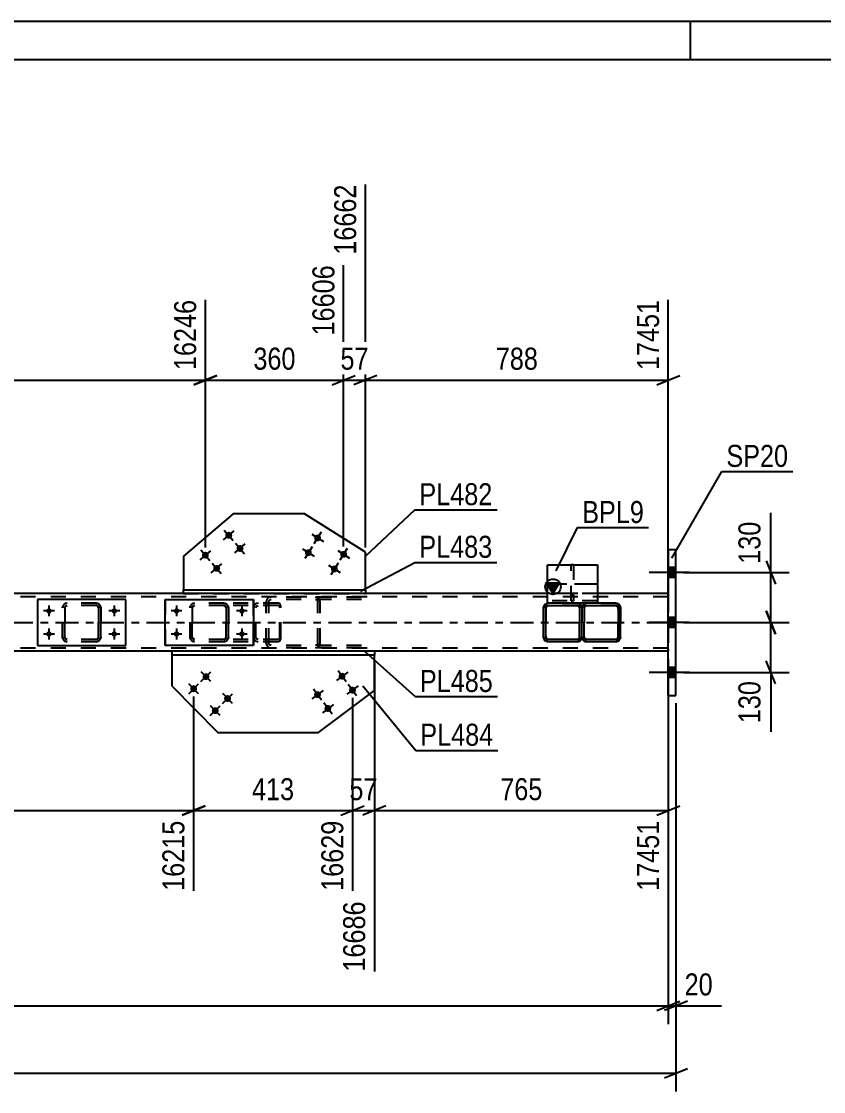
# Model space of a CAD drawing. Header units: millimetres. Extents: x 0 to 1189, y 0 to 841.
# Drawn here: x 891.9 to 996.3, y 701.8 to 841 of the extents above; entities that cross this region are included whole.
import ezdxf

# ---------------------------------------------------------------- set-up
doc = ezdxf.new("R2010")
doc.units = ezdxf.units.MM
doc.linetypes.add('DXK_LINE_DOT2', pattern=[3.9198, 1.9599, -1.9599])
doc.linetypes.add('DXK_LINE_DOT3', pattern=[5.9187, 2.979, -0.9799, 0.9799, -0.9799])
doc.styles.add('Arial Narrow', font='ARIALN.TTF', dxfattribs={"height": 0.2})

# ---------------------------------------------------------------- blocks, each defined once
blk = doc.blocks.new('Unknown-570385304-1115')
at = {"color": 5, "linetype": 'Continuous'}
for p, q in [((1189, 841), (0, 841)), ((979, 836), (979, 841)), ((1184, 836), (5, 836))]:
    blk.add_line(p, q, dxfattribs=at)
blk = doc.blocks.new('Bolt-570385304-5762 - 5376')
at = {"linetype": 'Continuous'}
for points in [[(911.76, 764.34), (911.77, 764.42), (911.79, 764.49), (911.83, 764.55), (911.88, 764.6), (911.94, 764.65), (912.01, 764.68), (912.08, 764.69), (912.15, 764.69), (912.22, 764.68), (912.29, 764.65), (912.35, 764.6), (912.4, 764.55), (912.43, 764.49), (912.46, 764.42), (912.46, 764.34), (912.46, 764.27), (912.43, 764.2), (912.4, 764.14), (912.35, 764.08), (912.29, 764.04), (912.22, 764.01), (912.15, 763.99), (912.08, 763.99), (912.01, 764.01), (911.94, 764.04), (911.88, 764.08), (911.83, 764.14), (911.79, 764.2), (911.77, 764.27)], [(920.26, 764.34), (920.27, 764.42), (920.29, 764.49), (920.33, 764.55), (920.38, 764.6), (920.44, 764.65), (920.51, 764.68), (920.58, 764.69), (920.65, 764.69), (920.72, 764.68), (920.79, 764.65), (920.85, 764.6), (920.9, 764.55), (920.93, 764.49), (920.96, 764.42), (920.96, 764.34), (920.96, 764.27), (920.93, 764.2), (920.9, 764.14), (920.85, 764.08), (920.79, 764.04), (920.72, 764.01), (920.65, 763.99), (920.58, 763.99), (920.51, 764.01), (920.44, 764.04), (920.38, 764.08), (920.33, 764.14), (920.29, 764.2), (920.27, 764.27)], [(911.76, 761.34), (911.77, 761.42), (911.79, 761.49), (911.83, 761.55), (911.88, 761.6), (911.94, 761.65), (912.01, 761.68), (912.08, 761.69), (912.15, 761.69), (912.22, 761.68), (912.29, 761.65), (912.35, 761.6), (912.4, 761.55), (912.43, 761.49), (912.46, 761.42), (912.46, 761.34), (912.46, 761.27), (912.43, 761.2), (912.4, 761.14), (912.35, 761.08), (912.29, 761.04), (912.22, 761.01), (912.15, 760.99), (912.08, 760.99), (912.01, 761.01), (911.94, 761.04), (911.88, 761.08), (911.83, 761.14), (911.79, 761.2), (911.77, 761.27)], [(920.26, 761.34), (920.27, 761.42), (920.29, 761.49), (920.33, 761.55), (920.38, 761.6), (920.44, 761.65), (920.51, 761.68), (920.58, 761.69), (920.65, 761.69), (920.72, 761.68), (920.79, 761.65), (920.85, 761.6), (920.9, 761.55), (920.93, 761.49), (920.96, 761.42), (920.96, 761.34), (920.96, 761.27), (920.93, 761.2), (920.9, 761.14), (920.85, 761.08), (920.79, 761.04), (920.72, 761.01), (920.65, 760.99), (920.58, 760.99), (920.51, 761.01), (920.44, 761.04), (920.38, 761.08), (920.33, 761.14), (920.29, 761.2), (920.27, 761.27)]]:
    blk.add_hatch(color=1, dxfattribs=at).paths.add_polyline_path(points)
at = {"color": 1, "linetype": 'Continuous'}
for p, q in [((912.81, 764.34), (911.41, 764.34)), ((912.11, 765.04), (912.11, 763.64)), ((921.31, 764.34), (919.91, 764.34)), ((920.61, 765.04), (920.61, 763.64)), ((912.81, 761.34), (911.41, 761.34)), ((912.11, 762.04), (912.11, 760.64)), ((921.31, 761.34), (919.91, 761.34)), ((920.61, 762.04), (920.61, 760.64))]:
    blk.add_line(p, q, dxfattribs=at)
blk = doc.blocks.new('Part-570385304-5405 - 5376')
at = {"color": 2, "linetype": 'Continuous'}
for p, q in [((913.01, 766.59), (913.01, 767.09)), ((913.01, 767.09), (936.68, 767.09)), ((936.68, 767.09), (936.68, 766.59)), ((913.01, 766.59), (913.01, 766.59)), ((936.68, 766.59), (913.01, 766.59)), ((936.68, 766.59), (936.68, 766.59))]:
    blk.add_line(p, q, dxfattribs=at)
at = {"color": 7, "linetype": 'DXK_LINE_DOT2'}
for p, q in [((913.01, 767.09), (936.68, 767.09)), ((913.01, 766.59), (936.68, 766.59))]:
    blk.add_line(p, q, dxfattribs=at)
blk = doc.blocks.new('Part-570385304-5410 - 5376')
at = {"color": 2, "linetype": 'Continuous'}
for p, q in [((937.85, 759.09), (911.51, 759.09)), ((911.51, 759.09), (911.51, 758.59)), ((937.85, 758.59), (911.51, 758.59)), ((937.85, 759.09), (937.85, 758.59))]:
    blk.add_line(p, q, dxfattribs=at)
blk = doc.blocks.new('Part-570385304-5437 - 5376')
at = {"color": 7, "linetype": 'DXK_LINE_DOT2'}
for p, q in [((925.36, 765.34), (917.51, 765.34)), ((925.36, 765.04), (917.51, 765.04)), ((922.16, 764.97), (922.12, 764.74)), ((922.12, 760.94), (922.12, 764.74)), ((922.43, 764.74), (922.45, 764.86)), ((922.43, 760.94), (922.43, 764.74)), ((922.45, 764.86), (922.52, 764.96)), ((922.74, 765.34), (922.5, 765.3)), ((922.52, 764.96), (922.62, 765.02)), ((922.62, 765.02), (922.74, 765.04)), ((923.78, 765.04), (923.78, 765.34)), ((925.49, 765.3), (925.36, 765.34)), ((925.36, 765.04), (925.42, 765.02)), ((925.42, 765.02), (925.48, 764.96)), ((925.48, 764.96), (925.51, 764.86)), ((925.6, 765.17), (925.49, 765.3)), ((925.51, 764.86), (925.53, 764.74)), ((925.53, 760.94), (925.53, 764.74)), ((925.67, 764.97), (925.6, 765.17)), ((925.69, 764.74), (925.67, 764.97)), ((925.69, 760.94), (925.69, 764.74)), ((925.36, 760.64), (917.51, 760.64)), ((925.36, 760.34), (917.51, 760.34)), ((922.12, 760.94), (922.16, 760.72)), ((922.45, 760.83), (922.43, 760.94)), ((922.52, 760.73), (922.45, 760.83)), ((922.5, 760.39), (922.74, 760.34)), ((922.62, 760.67), (922.52, 760.73)), ((922.74, 760.64), (922.62, 760.67)), ((923.78, 760.34), (923.78, 760.64)), ((925.42, 760.67), (925.36, 760.64)), ((925.36, 760.34), (925.49, 760.39)), ((925.48, 760.73), (925.42, 760.67)), ((925.51, 760.83), (925.48, 760.73)), ((925.49, 760.39), (925.6, 760.52)), ((925.53, 760.94), (925.51, 760.83)), ((925.6, 760.52), (925.67, 760.72)), ((925.67, 760.72), (925.69, 760.94))]:
    blk.add_line(p, q, dxfattribs=at)
for centre, start, end in [((922.73, 764.73), 111.1513, 156.1049), ((922.73, 760.96), 203.8951, 248.8487)]:
    blk.add_arc(centre, 0.616, start, end, dxfattribs=at)
blk = doc.blocks.new('Part-570385304-5440 - 5376')
at = {"color": 2, "linetype": 'Continuous'}
for p, q in [((976.09, 772.34), (977.09, 772.34)), ((976.09, 772.34), (976.09, 766.59)), ((976.09, 753.34), (976.09, 772.34)), ((977.09, 753.34), (977.09, 772.34)), ((976.09, 753.34), (976.09, 759.09)), ((976.09, 753.34), (977.09, 753.34))]:
    blk.add_line(p, q, dxfattribs=at)
at = {"color": 7, "linetype": 'DXK_LINE_DOT2'}
for p, q in [((976.09, 772.34), (976.09, 772.34)), ((977.09, 753.34), (977.09, 772.34)), ((976.09, 766.59), (976.09, 759.09)), ((976.09, 753.34), (976.09, 753.34))]:
    blk.add_line(p, q, dxfattribs=at)
blk = doc.blocks.new('Part-570385304-5483 - 5376')
at = {"color": 7, "linetype": 'DXK_LINE_DOT2'}
for p, q in [((923.83, 765.77), (923.78, 765.54)), ((923.78, 760.14), (923.78, 765.54)), ((924.1, 765.54), (924.12, 765.66)), ((924.1, 760.14), (924.1, 765.54)), ((924.12, 765.66), (924.19, 765.76)), ((924.42, 766.14), (924.17, 766.1)), ((924.19, 765.76), (924.3, 765.82)), ((924.3, 765.82), (924.42, 765.84)), ((936.18, 766.14), (924.42, 766.14)), ((936.18, 765.84), (924.42, 765.84)), ((930.41, 766.1), (930.17, 766.14)), ((930.17, 765.84), (930.29, 765.82)), ((930.29, 765.82), (930.39, 765.76)), ((930.39, 765.76), (930.46, 765.66)), ((930.46, 765.66), (930.48, 765.54)), ((930.48, 760.14), (930.48, 765.54)), ((930.8, 765.54), (930.76, 765.77)), ((930.8, 760.14), (930.8, 765.54)), ((923.78, 760.14), (923.83, 759.92)), ((924.12, 760.03), (924.1, 760.14)), ((924.19, 759.93), (924.12, 760.03)), ((924.3, 759.87), (924.19, 759.93)), ((924.42, 759.84), (924.3, 759.87)), ((936.18, 759.84), (924.42, 759.84)), ((930.29, 759.87), (930.17, 759.84)), ((930.39, 759.93), (930.29, 759.87)), ((930.46, 760.03), (930.39, 759.93)), ((930.48, 760.14), (930.46, 760.03)), ((930.76, 759.92), (930.8, 760.14)), ((924.17, 759.59), (924.42, 759.54)), ((936.18, 759.54), (924.42, 759.54)), ((930.17, 759.54), (930.41, 759.59))]:
    blk.add_line(p, q, dxfattribs=at)
for centre, start, end in [((924.39, 765.52), 110.7583, 155.68), ((930.19, 765.52), 24.32, 69.2417), ((924.39, 760.17), 204.32, 249.2417), ((930.19, 760.17), 290.7583, 335.68)]:
    blk.add_arc(centre, 0.621, start, end, dxfattribs=at)
blk = doc.blocks.new('Bolt-570385304-5491 - 5376')
at = {"linetype": 'Continuous'}
for points in [[(977.09, 768.69), (977.09, 769.99), (976.09, 769.99), (976.09, 768.69)], [(977.09, 768.69), (977.09, 769.99), (976.09, 769.99), (976.09, 768.69)], [(977.09, 768.69), (977.09, 769.99), (976.09, 769.99), (976.09, 768.69)], [(977.09, 762.19), (977.09, 763.49), (976.09, 763.49), (976.09, 762.19)], [(977.09, 762.19), (977.09, 763.49), (976.09, 763.49), (976.09, 762.19)], [(977.09, 755.69), (977.09, 756.99), (976.09, 756.99), (976.09, 755.69)], [(977.09, 755.69), (977.09, 756.99), (976.09, 756.99), (976.09, 755.69)], [(977.09, 755.69), (977.09, 756.99), (976.09, 756.99), (976.09, 755.69)]]:
    blk.add_hatch(color=1, dxfattribs=at).paths.add_polyline_path(points)
at = {"color": 1, "linetype": 'Continuous'}
for p, q in [((977.09, 769.99), (976.09, 769.99)), ((977.09, 769.99), (976.09, 769.99)), ((977.09, 769.99), (976.09, 769.99)), ((978.84, 769.34), (973.59, 769.34)), ((978.84, 769.34), (973.59, 769.34)), ((978.84, 769.34), (973.59, 769.34)), ((977.09, 768.69), (976.09, 768.69)), ((977.09, 768.69), (976.09, 768.69)), ((977.09, 768.69), (976.09, 768.69)), ((978.84, 762.84), (973.59, 762.84)), ((978.84, 762.84), (973.59, 762.84)), ((977.09, 763.49), (976.09, 763.49)), ((977.09, 763.49), (976.09, 763.49)), ((977.09, 762.19), (976.09, 762.19)), ((977.09, 762.19), (976.09, 762.19)), ((978.84, 756.34), (973.59, 756.34)), ((978.84, 756.34), (973.59, 756.34)), ((978.84, 756.34), (973.59, 756.34)), ((977.09, 756.99), (976.09, 756.99)), ((977.09, 756.99), (976.09, 756.99)), ((977.09, 756.99), (976.09, 756.99)), ((977.09, 755.69), (976.09, 755.69)), ((977.09, 755.69), (976.09, 755.69)), ((977.09, 755.69), (976.09, 755.69))]:
    blk.add_line(p, q, dxfattribs=at)
blk = doc.blocks.new('Part-570385304-5595 - 5376')
at = {"color": 7, "linetype": 'DXK_LINE_DOT2'}
for p, q in [((913.86, 764.74), (913.9, 764.97)), ((913.91, 764.97), (913.86, 764.74)), ((913.86, 760.94), (913.86, 764.74)), ((913.86, 764.74), (913.86, 764.74)), ((913.86, 760.94), (913.86, 764.74)), ((914.16, 764.74), (914.19, 764.86)), ((914.18, 764.86), (914.16, 764.74)), ((914.16, 760.94), (914.16, 764.74)), ((914.16, 764.74), (914.16, 764.74)), ((914.16, 764.74), (914.16, 760.94)), ((914.24, 764.96), (914.18, 764.86)), ((914.19, 764.86), (914.25, 764.96)), ((914.23, 765.3), (914.46, 765.34)), ((914.46, 765.34), (914.23, 765.3)), ((914.23, 765.3), (914.23, 765.3)), ((914.34, 765.02), (914.24, 764.96)), ((914.25, 764.96), (914.35, 765.02)), ((914.46, 765.04), (914.34, 765.02)), ((914.35, 765.02), (914.46, 765.04)), ((918.26, 765.34), (914.46, 765.34)), ((918.26, 765.04), (914.46, 765.04)), ((918.26, 765.34), (918.48, 765.3)), ((918.49, 765.3), (918.26, 765.34)), ((918.26, 765.04), (918.38, 765.02)), ((918.37, 765.02), (918.26, 765.04)), ((918.37, 765.02), (918.38, 765.02)), ((918.47, 764.96), (918.37, 765.02)), ((918.38, 765.02), (918.48, 764.96)), ((918.53, 764.86), (918.47, 764.96)), ((918.48, 764.96), (918.54, 764.86)), ((918.56, 764.74), (918.53, 764.86)), ((918.54, 764.86), (918.56, 764.74)), ((918.56, 760.94), (918.56, 764.74)), ((918.56, 764.74), (918.56, 764.74)), ((918.56, 764.74), (918.56, 760.94)), ((918.81, 764.97), (918.86, 764.74)), ((918.86, 764.74), (918.82, 764.97)), ((918.86, 760.94), (918.86, 764.74)), ((918.86, 764.74), (918.86, 764.74)), ((918.86, 764.74), (918.86, 760.94)), ((913.86, 760.94), (913.86, 760.94)), ((913.9, 760.71), (913.86, 760.94)), ((913.86, 760.94), (913.91, 760.71)), ((914.16, 760.94), (914.16, 760.94)), ((914.19, 760.83), (914.16, 760.94)), ((914.16, 760.94), (914.18, 760.83)), ((914.18, 760.83), (914.24, 760.73)), ((914.25, 760.73), (914.19, 760.83)), ((914.23, 760.39), (914.23, 760.39)), ((914.46, 760.34), (914.23, 760.39)), ((914.23, 760.39), (914.46, 760.34)), ((914.24, 760.73), (914.34, 760.67)), ((914.35, 760.67), (914.25, 760.73)), ((914.34, 760.67), (914.46, 760.64)), ((914.46, 760.64), (914.35, 760.67)), ((918.26, 760.64), (914.46, 760.64)), ((918.26, 760.34), (914.46, 760.34)), ((918.38, 760.67), (918.26, 760.64)), ((918.26, 760.64), (918.37, 760.67)), ((918.48, 760.39), (918.26, 760.34)), ((918.26, 760.34), (918.49, 760.39)), ((918.37, 760.67), (918.47, 760.73)), ((918.37, 760.67), (918.38, 760.67)), ((918.48, 760.73), (918.38, 760.67)), ((918.47, 760.73), (918.53, 760.83)), ((918.54, 760.83), (918.48, 760.73)), ((918.53, 760.83), (918.56, 760.94)), ((918.56, 760.94), (918.54, 760.83)), ((918.56, 760.94), (918.56, 760.94)), ((918.86, 760.94), (918.81, 760.71)), ((918.82, 760.71), (918.86, 760.94)), ((918.86, 760.94), (918.86, 760.94))]:
    blk.add_line(p, q, dxfattribs=at)
at = {"color": 7, "linetype": 'DXK_LINE_DOT3'}
blk.add_line((916.37, 762.84), (916.35, 762.84), dxfattribs=at)
at = {"color": 7, "linetype": 'DXK_LINE_DOT2'}
for centre, start, end in [((914.46, 764.74), 112.5, 157.5), ((914.46, 764.74), 112.5, 157.5), ((918.26, 764.74), 22.5, 67.5), ((918.26, 764.74), 22.5, 67.5), ((914.46, 760.94), 202.5, 247.5), ((914.46, 760.94), 202.5, 247.5), ((918.26, 760.94), 292.5, 337.5), ((918.26, 760.94), 292.5, 337.5)]:
    blk.add_arc(centre, 0.6, start, end, dxfattribs=at)
blk = doc.blocks.new('Part-570385304-5600 - 5376')
at = {"color": 2, "linetype": 'Continuous'}
for p, q in [((910.61, 759.84), (910.61, 765.84)), ((910.61, 765.84), (910.61, 765.84)), ((910.61, 765.84), (922.11, 765.84)), ((922.11, 765.84), (922.11, 759.84)), ((910.61, 759.84), (910.61, 759.84)), ((922.11, 759.84), (910.61, 759.84))]:
    blk.add_line(p, q, dxfattribs=at)
at = {"color": 7, "linetype": 'DXK_LINE_DOT2'}
for p, q in [((910.61, 765.84), (910.61, 759.84)), ((910.61, 765.84), (910.61, 765.84)), ((922.11, 759.84), (922.11, 765.84)), ((910.61, 759.84), (910.61, 759.84))]:
    blk.add_line(p, q, dxfattribs=at)
blk = doc.blocks.new('Part-570385304-5601 - 5376')
at = {"color": 7, "linetype": 'DXK_LINE_DOT2'}
for p, q in [((964.86, 764.74), (964.9, 764.97)), ((964.91, 764.97), (964.86, 764.74)), ((964.86, 760.94), (964.86, 764.74)), ((964.86, 764.74), (964.86, 764.74)), ((964.86, 760.94), (964.86, 764.74)), ((965.16, 764.74), (965.19, 764.86)), ((965.18, 764.86), (965.16, 764.74)), ((965.16, 760.94), (965.16, 764.74)), ((965.16, 764.74), (965.16, 764.74)), ((965.16, 764.74), (965.16, 760.94)), ((965.24, 764.96), (965.18, 764.86)), ((965.19, 764.86), (965.25, 764.96)), ((965.34, 765.02), (965.24, 764.96)), ((965.25, 764.96), (965.35, 765.02)), ((965.46, 765.04), (965.34, 765.02)), ((965.35, 765.02), (965.46, 765.04)), ((965.46, 765.34), (965.46, 765.34)), ((965.46, 765.34), (965.46, 765.34)), ((969.26, 765.04), (965.46, 765.04)), ((969.26, 765.34), (969.48, 765.3)), ((969.26, 765.04), (969.38, 765.02)), ((969.37, 765.02), (969.26, 765.04)), ((969.37, 765.02), (969.38, 765.02)), ((969.47, 764.96), (969.37, 765.02)), ((969.38, 765.02), (969.48, 764.96)), ((969.53, 764.86), (969.47, 764.96)), ((969.48, 764.96), (969.54, 764.86)), ((969.56, 764.74), (969.53, 764.86)), ((969.54, 764.86), (969.56, 764.74)), ((969.56, 760.94), (969.56, 764.74)), ((969.56, 764.74), (969.56, 764.74)), ((969.56, 764.74), (969.56, 760.94)), ((969.81, 764.97), (969.86, 764.74)), ((969.86, 764.74), (969.86, 764.74)), ((969.86, 764.74), (969.86, 760.94)), ((964.86, 760.94), (964.86, 760.94)), ((964.9, 760.71), (964.86, 760.94)), ((964.86, 760.94), (964.91, 760.71)), ((965.16, 760.94), (965.16, 760.94)), ((965.19, 760.83), (965.16, 760.94)), ((965.16, 760.94), (965.18, 760.83)), ((965.18, 760.83), (965.24, 760.73)), ((965.25, 760.73), (965.19, 760.83)), ((965.24, 760.73), (965.34, 760.67)), ((965.35, 760.67), (965.25, 760.73)), ((965.34, 760.67), (965.46, 760.64)), ((965.46, 760.64), (965.35, 760.67)), ((965.46, 760.64), (965.46, 760.64)), ((965.46, 760.64), (965.46, 760.64)), ((969.26, 760.64), (969.37, 760.67)), ((969.48, 760.39), (969.26, 760.34)), ((969.27, 760.64), (969.38, 760.67)), ((969.37, 760.67), (969.47, 760.73)), ((969.37, 760.67), (969.38, 760.67)), ((969.48, 760.73), (969.38, 760.67)), ((969.47, 760.73), (969.53, 760.83)), ((969.54, 760.83), (969.48, 760.73)), ((969.53, 760.83), (969.56, 760.94)), ((969.56, 760.94), (969.54, 760.83)), ((969.56, 760.94), (969.56, 760.94)), ((969.86, 760.94), (969.81, 760.71)), ((969.86, 760.94), (969.86, 760.94))]:
    blk.add_line(p, q, dxfattribs=at)
at = {"color": 2, "linetype": 'Continuous'}
for p, q in [((965.23, 765.3), (965.46, 765.34)), ((965.46, 765.34), (965.23, 765.3)), ((965.23, 765.3), (965.23, 765.3)), ((969.26, 765.34), (965.46, 765.34)), ((969.49, 765.3), (969.26, 765.34)), ((969.86, 764.74), (969.82, 764.97)), ((969.86, 760.94), (969.86, 764.74)), ((965.23, 760.39), (965.23, 760.39)), ((965.46, 760.34), (965.23, 760.39)), ((965.23, 760.39), (965.46, 760.34)), ((969.26, 760.64), (965.46, 760.64)), ((965.46, 760.64), (965.46, 760.64)), ((969.26, 760.34), (965.46, 760.34)), ((969.26, 760.64), (969.27, 760.64)), ((969.26, 760.64), (969.26, 760.64)), ((969.26, 760.34), (969.49, 760.39)), ((969.82, 760.71), (969.86, 760.94))]:
    blk.add_line(p, q, dxfattribs=at)
at = {"color": 7, "linetype": 'DXK_LINE_DOT3'}
blk.add_line((967.37, 762.84), (967.35, 762.84), dxfattribs=at)
at = {"color": 7, "linetype": 'DXK_LINE_DOT2'}
for centre, start, end in [((965.46, 764.74), 149.1889, 157.5), ((965.46, 764.74), 149.1889, 157.5), ((969.26, 764.74), 22.5, 67.5), ((965.46, 760.94), 202.5, 210.3867), ((965.46, 760.94), 202.5, 210.3867), ((969.26, 760.94), 292.5, 337.5)]:
    blk.add_arc(centre, 0.6, start, end, dxfattribs=at)
at = {"color": 2, "linetype": 'Continuous'}
for centre, start, end in [((965.46, 764.74), 112.5, 149.1888), ((965.46, 764.74), 112.5, 149.1888), ((969.26, 764.74), 22.5, 67.5), ((965.46, 760.94), 210.3867, 247.5), ((965.46, 760.94), 210.3867, 247.5), ((969.26, 760.94), 292.5, 337.5)]:
    blk.add_arc(centre, 0.6, start, end, dxfattribs=at)
blk = doc.blocks.new('Part-570385304-5606 - 5376')
at = {"color": 2, "linetype": 'Continuous'}
for p, q in [((960.16, 760.64), (960.16, 765.04)), ((960.16, 765.04), (960.16, 765.04)), ((960.16, 765.04), (969.56, 765.04)), ((969.56, 765.04), (969.56, 760.64)), ((960.16, 760.64), (960.16, 760.64)), ((969.56, 760.64), (960.16, 760.64))]:
    blk.add_line(p, q, dxfattribs=at)
at = {"color": 7, "linetype": 'DXK_LINE_DOT2'}
for p, q in [((960.16, 765.04), (960.16, 760.64)), ((960.16, 765.04), (960.16, 765.04)), ((969.56, 760.64), (969.56, 765.04)), ((960.16, 760.64), (960.16, 760.64))]:
    blk.add_line(p, q, dxfattribs=at)
blk = doc.blocks.new('Part-570385304-5670 - 5376')
at = {"color": 2, "linetype": 'Continuous'}
for p, q in [((960.36, 765.34), (960.36, 770.34)), ((960.36, 770.34), (966.86, 770.34)), ((966.86, 770.34), (966.86, 765.34)), ((965.46, 765.34), (960.36, 765.34)), ((960.36, 765.34), (960.36, 765.34))]:
    blk.add_line(p, q, dxfattribs=at)
at = {"color": 7, "linetype": 'DXK_LINE_DOT3'}
blk.add_line((966.86, 767.84), (960.36, 767.84), dxfattribs=at)
at = {"color": 7, "linetype": 'DXK_LINE_DOT2'}
for p, q in [((966.86, 765.64), (960.36, 765.64)), ((966.86, 765.64), (960.36, 765.64)), ((960.36, 765.64), (960.36, 765.64)), ((966.86, 765.64), (966.86, 765.64)), ((960.36, 765.34), (960.36, 765.37)), ((966.86, 765.34), (960.36, 765.34)), ((966.86, 765.34), (965.46, 765.34)), ((966.86, 765.34), (966.86, 765.37)), ((966.86, 765.34), (966.86, 765.34))]:
    blk.add_line(p, q, dxfattribs=at)
blk = doc.blocks.new('Part-570385304-5671 - 5376')
at = {"color": 7, "linetype": 'DXK_LINE_DOT2'}
for p, q in [((963.45, 765.64), (963.45, 770.34)), ((963.75, 770.34), (963.45, 770.34)), ((963.75, 770.34), (963.75, 765.64)), ((963.45, 766.39), (963.75, 766.39)), ((963.75, 765.64), (963.45, 765.64)), ((963.45, 765.64), (963.75, 765.64))]:
    blk.add_line(p, q, dxfattribs=at)
blk = doc.blocks.new('Part-570385304-5676 - 5376')
at = {"linetype": 'Continuous'}
blk.add_hatch(color=2, dxfattribs=at).paths.add_polyline_path([(961.09, 766.59), (960.29, 767.99), (961.89, 767.99)])
at = {"color": 2, "linetype": 'Continuous'}
for p, q in [((961.09, 766.59), (960.29, 767.99)), ((960.29, 767.99), (961.89, 767.99)), ((961.89, 767.99), (961.09, 766.59)), ((913.01, 766.59), (832.42, 766.59)), ((960.36, 766.59), (936.68, 766.59)), ((976.09, 766.59), (966.86, 766.59)), ((911.51, 759.09), (833.93, 759.09)), ((976.09, 759.09), (937.85, 759.09))]:
    blk.add_line(p, q, dxfattribs=at)
at = {"color": 7, "linetype": 'DXK_LINE_DOT2'}
for p, q in [((976.09, 766.19), (150.61, 766.19)), ((976.09, 766.59), (258, 766.59)), ((936.68, 766.59), (913.01, 766.59)), ((966.86, 766.59), (960.36, 766.59)), ((976.09, 766.59), (976.09, 766.59)), ((976.09, 766.53), (976.09, 766.59)), ((976.09, 766.59), (976.09, 766.53)), ((976.09, 766.36), (976.09, 766.53)), ((976.09, 766.53), (976.09, 766.36)), ((976.09, 766.36), (976.09, 759.59)), ((976.09, 759.33), (976.09, 766.36)), ((976.09, 759.61), (976.09, 766.19)), ((976.09, 766.19), (976.09, 766.19)), ((976.09, 766.19), (976.09, 766.16)), ((976.09, 766.16), (976.09, 766.08)), ((976.09, 766.08), (976.09, 759.49)), ((976.09, 759.49), (150.61, 759.49)), ((937.85, 759.09), (911.51, 759.09)), ((976.09, 759.53), (976.09, 759.61)), ((976.09, 759.33), (976.09, 759.59)), ((976.09, 759.49), (976.09, 759.53)), ((976.09, 759.49), (976.09, 759.49)), ((976.09, 759.33), (976.09, 759.16)), ((976.09, 759.16), (976.09, 759.33)), ((976.09, 759.16), (976.09, 759.09)), ((976.09, 759.09), (976.09, 759.16)), ((976.09, 759.09), (976.09, 759.09))]:
    blk.add_line(p, q, dxfattribs=at)
at = {"color": 7, "linetype": 'DXK_LINE_DOT3'}
blk.add_line((150.61, 762.84), (976.09, 762.84), dxfattribs=at)
at = {"color": 2, "linetype": 'Continuous'}
blk.add_circle((961.09, 767.49), 1, dxfattribs=at)
blk = doc.blocks.new('Part-570385304-5681 - 5376')
at = {"color": 2, "linetype": 'Continuous'}
for p, q in [((919.48, 776.97), (913.01, 771.46)), ((928.75, 776.97), (919.48, 776.97)), ((936.68, 771.99), (928.75, 776.97)), ((913.01, 771.46), (913.01, 767.09)), ((936.68, 767.09), (936.68, 771.99))]:
    blk.add_line(p, q, dxfattribs=at)
at = {"color": 7, "linetype": 'DXK_LINE_DOT2'}
blk.add_line((913.01, 767.09), (936.68, 767.09), dxfattribs=at)
blk = doc.blocks.new('Part-570385304-5686 - 5376')
at = {"color": 2, "linetype": 'Continuous'}
for p, q in [((911.51, 758.59), (911.51, 754.59)), ((937.85, 753.99), (937.85, 758.59)), ((911.51, 754.59), (917.48, 748.54)), ((930.56, 748.54), (937.85, 753.99)), ((917.48, 748.54), (930.56, 748.54))]:
    blk.add_line(p, q, dxfattribs=at)
at = {"color": 7, "linetype": 'DXK_LINE_DOT2'}
blk.add_line((937.85, 758.59), (911.51, 758.59), dxfattribs=at)
blk = doc.blocks.new('Bolt-570385304-5764 - 5376')
at = {"linetype": 'Continuous'}
for points in [[(919.25, 774.47, -1), (918.56, 773.89, -1)], [(920.71, 772.76, -1), (920.02, 772.17, -1)], [(916.2, 771.88, -1), (915.52, 771.29, -1)], [(917.66, 770.16, -1), (916.98, 769.58, -1)]]:
    blk.add_hatch(color=1, dxfattribs=at).paths.add_polyline_path(points)
at = {"color": 1, "linetype": 'Continuous'}
for p, q in [((918.22, 773.59), (919.59, 774.76)), ((918.32, 774.86), (919.49, 773.49)), ((919.68, 771.88), (921.05, 773.05)), ((919.78, 773.15), (920.95, 771.78)), ((915.17, 771), (916.55, 772.17)), ((915.28, 772.27), (916.44, 770.9)), ((916.63, 769.29), (918, 770.45)), ((916.74, 770.56), (917.9, 769.19))]:
    blk.add_line(p, q, dxfattribs=at)
blk = doc.blocks.new('Bolt-570385304-5780 - 5376')
at = {"linetype": 'Continuous'}
for points in [[(930.84, 773.59, -1), (930.08, 774.07, -1)], [(929.64, 771.68, -1), (928.88, 772.16, -1)], [(934.23, 771.46, -1), (933.47, 771.94, -1)], [(933.03, 769.56, -1), (932.27, 770.03, -1)]]:
    blk.add_hatch(color=1, dxfattribs=at).paths.add_polyline_path(points)
at = {"color": 1, "linetype": 'Continuous'}
for p, q in [((929.7, 774.31), (931.22, 773.35)), ((930.94, 774.59), (929.98, 773.07)), ((928.5, 772.4), (930.02, 771.44)), ((929.74, 772.68), (928.78, 771.16)), ((934.33, 772.46), (933.37, 770.94)), ((933.08, 772.18), (934.61, 771.22)), ((931.89, 770.27), (933.41, 769.32)), ((933.13, 770.56), (932.17, 769.03))]:
    blk.add_line(p, q, dxfattribs=at)
blk = doc.blocks.new('Bolt-570385304-5781 - 5376')
at = {"linetype": 'Continuous'}
for points in [[(915.62, 756.12, -1), (916.25, 755.48, -1)], [(914.02, 754.54, -1), (914.65, 753.9, -1)], [(918.43, 753.27, -1), (919.06, 752.63, -1)], [(916.83, 751.69, -1), (917.46, 751.05, -1)]]:
    blk.add_hatch(color=1, dxfattribs=at).paths.add_polyline_path(points)
at = {"color": 1, "linetype": 'Continuous'}
for p, q in [((915.29, 755.16), (916.58, 756.43)), ((916.57, 755.15), (915.3, 756.44)), ((913.69, 753.58), (914.97, 754.85)), ((914.97, 753.57), (913.7, 754.86)), ((918.1, 752.32), (919.39, 753.58)), ((919.38, 752.31), (918.11, 753.59)), ((916.5, 750.74), (917.78, 752)), ((917.78, 750.73), (916.51, 752.01))]:
    blk.add_line(p, q, dxfattribs=at)
blk = doc.blocks.new('Bolt-570385304-5782 - 5376')
at = {"linetype": 'Continuous'}
for points in [[(933.29, 755.58, -1), (934.01, 756.12, -1)], [(934.64, 753.77, -1), (935.36, 754.31, -1)], [(930.09, 753.18, -1), (930.81, 753.72, -1)], [(931.44, 751.38, -1), (932.16, 751.92, -1)]]:
    blk.add_hatch(color=1, dxfattribs=at).paths.add_polyline_path(points)
at = {"color": 1, "linetype": 'Continuous'}
for p, q in [((934.38, 756.38), (932.93, 755.31)), ((934.19, 755.12), (933.12, 756.57)), ((935.72, 754.58), (934.28, 753.5)), ((935.54, 753.32), (934.46, 754.76)), ((931.17, 753.99), (929.73, 752.91)), ((930.99, 752.73), (929.91, 754.17)), ((932.52, 752.19), (931.08, 751.11)), ((932.34, 750.93), (931.26, 752.37))]:
    blk.add_line(p, q, dxfattribs=at)
blk = doc.blocks.new('Bolt-570385304-5786 - 5376')
at = {"linetype": 'Continuous'}
for points in [[(895.51, 763.99, -1), (895.51, 764.69, -1)], [(904.01, 763.99, -1), (904.01, 764.69, -1)], [(895.51, 760.99, -1), (895.51, 761.69, -1)], [(904.01, 760.99, -1), (904.01, 761.69, -1)]]:
    blk.add_hatch(color=1, dxfattribs=at).paths.add_polyline_path(points)
at = {"color": 1, "linetype": 'Continuous'}
for p, q in [((896.21, 764.34), (894.81, 764.34)), ((895.51, 765.04), (895.51, 763.64)), ((904.71, 764.34), (903.31, 764.34)), ((904.01, 765.04), (904.01, 763.64)), ((896.21, 761.34), (894.81, 761.34)), ((895.51, 762.04), (895.51, 760.64)), ((904.71, 761.34), (903.31, 761.34)), ((904.01, 762.04), (904.01, 760.64))]:
    blk.add_line(p, q, dxfattribs=at)
blk = doc.blocks.new('Part-570385304-5870 - 5376')
at = {"color": 2, "linetype": 'Continuous'}
for p, q in [((959.86, 764.74), (959.9, 764.97)), ((959.91, 764.97), (959.86, 764.74)), ((959.86, 760.94), (959.86, 764.74)), ((959.86, 764.74), (959.86, 764.74)), ((959.86, 760.94), (959.86, 764.74)), ((960.23, 765.3), (960.46, 765.34)), ((960.46, 765.34), (960.23, 765.3)), ((964.26, 765.34), (960.46, 765.34)), ((964.49, 765.3), (964.26, 765.34)), ((959.86, 760.94), (959.86, 760.94)), ((959.9, 760.71), (959.86, 760.94)), ((959.86, 760.94), (959.91, 760.71)), ((960.23, 760.39), (960.23, 760.39)), ((960.46, 760.34), (960.23, 760.39)), ((960.23, 760.39), (960.46, 760.34)), ((960.46, 760.64), (960.45, 760.64)), ((964.26, 760.64), (960.46, 760.64)), ((964.26, 760.34), (960.46, 760.34)), ((964.26, 760.64), (964.28, 760.64)), ((964.26, 760.64), (964.27, 760.64)), ((964.26, 760.34), (964.49, 760.39))]:
    blk.add_line(p, q, dxfattribs=at)
at = {"color": 7, "linetype": 'DXK_LINE_DOT2'}
for p, q in [((960.16, 764.74), (960.19, 764.86)), ((960.18, 764.86), (960.16, 764.74)), ((960.16, 760.94), (960.16, 764.74)), ((960.16, 764.74), (960.16, 764.74)), ((960.16, 764.74), (960.16, 760.94)), ((960.25, 764.95), (960.18, 764.86)), ((960.19, 764.86), (960.25, 764.95)), ((960.23, 765.3), (960.23, 765.3)), ((960.25, 764.95), (960.35, 765.02)), ((960.34, 765.02), (960.25, 764.95)), ((960.46, 765.04), (960.34, 765.02)), ((960.35, 765.02), (960.46, 765.04)), ((960.46, 765.34), (960.46, 765.34)), ((960.46, 765.34), (960.46, 765.34)), ((964.26, 765.04), (960.46, 765.04)), ((964.26, 765.34), (964.49, 765.3)), ((964.26, 765.04), (964.38, 765.02)), ((964.37, 765.02), (964.26, 765.04)), ((964.37, 765.02), (964.38, 765.02)), ((964.47, 764.95), (964.37, 765.02)), ((964.38, 765.02), (964.48, 764.95)), ((964.54, 764.86), (964.47, 764.95)), ((964.48, 764.95), (964.54, 764.86)), ((964.54, 764.86), (964.56, 764.74)), ((964.56, 764.74), (964.54, 764.86)), ((964.56, 760.94), (964.56, 764.74)), ((964.56, 764.74), (964.56, 764.74)), ((964.56, 764.74), (964.56, 760.94)), ((964.81, 764.97), (964.86, 764.74)), ((964.86, 764.74), (964.82, 764.97)), ((964.86, 760.94), (964.86, 764.74)), ((964.86, 764.74), (964.86, 764.74)), ((964.86, 764.74), (964.86, 760.94)), ((960.16, 760.94), (960.16, 760.94)), ((960.19, 760.83), (960.16, 760.94)), ((960.16, 760.94), (960.18, 760.83)), ((960.18, 760.83), (960.25, 760.73)), ((960.25, 760.73), (960.19, 760.83)), ((960.35, 760.67), (960.25, 760.73)), ((960.25, 760.73), (960.34, 760.67)), ((960.34, 760.67), (960.46, 760.64)), ((960.45, 760.64), (960.35, 760.67)), ((960.46, 760.64), (960.46, 760.64)), ((960.46, 760.64), (960.46, 760.64)), ((960.46, 760.34), (960.46, 760.34)), ((960.46, 760.34), (960.46, 760.34)), ((964.49, 760.39), (964.26, 760.34)), ((964.27, 760.64), (964.37, 760.67)), ((964.28, 760.64), (964.38, 760.67)), ((964.37, 760.67), (964.47, 760.73)), ((964.37, 760.67), (964.38, 760.67)), ((964.48, 760.73), (964.38, 760.67)), ((964.47, 760.73), (964.54, 760.83)), ((964.54, 760.83), (964.48, 760.73)), ((964.56, 760.94), (964.54, 760.83)), ((964.54, 760.83), (964.56, 760.94)), ((964.56, 760.94), (964.56, 760.94)), ((964.86, 760.94), (964.81, 760.71)), ((964.82, 760.71), (964.86, 760.94)), ((964.86, 760.94), (964.86, 760.94))]:
    blk.add_line(p, q, dxfattribs=at)
at = {"color": 7, "linetype": 'DXK_LINE_DOT3'}
blk.add_line((962.37, 762.84), (962.36, 762.84), dxfattribs=at)
at = {"color": 2, "linetype": 'Continuous'}
for centre, start, end in [((960.46, 764.74), 112.5, 157.5), ((960.46, 764.74), 112.5, 157.5), ((964.26, 764.74), 30.874, 67.5), ((960.46, 760.94), 202.5, 247.5), ((960.46, 760.94), 202.5, 247.5), ((964.26, 760.94), 292.5, 329.6761)]:
    blk.add_arc(centre, 0.6, start, end, dxfattribs=at)
at = {"color": 7, "linetype": 'DXK_LINE_DOT2'}
for centre, start, end in [((964.26, 764.74), 22.5, 67.5), ((964.26, 764.74), 22.5, 30.874), ((964.26, 760.94), 292.5, 337.5), ((964.26, 760.94), 329.6761, 337.5)]:
    blk.add_arc(centre, 0.6, start, end, dxfattribs=at)
blk = doc.blocks.new('Part-570385304-5875 - 5376')
at = {"color": 2, "linetype": 'Continuous'}
for p, q in [((905.51, 765.84), (894.01, 765.84)), ((894.01, 765.84), (894.01, 759.84)), ((905.51, 759.84), (905.51, 765.84)), ((894.01, 759.84), (905.51, 759.84))]:
    blk.add_line(p, q, dxfattribs=at)
blk = doc.blocks.new('Part-570385304-5876 - 5376')
at = {"color": 7, "linetype": 'DXK_LINE_DOT2'}
for p, q in [((897.26, 764.74), (897.3, 764.97)), ((897.3, 764.97), (897.26, 764.74)), ((897.26, 760.94), (897.26, 764.74)), ((897.26, 764.74), (897.26, 764.74)), ((897.26, 760.94), (897.26, 764.74)), ((897.56, 764.74), (897.58, 764.86)), ((897.58, 764.86), (897.56, 764.74)), ((897.56, 760.94), (897.56, 764.74)), ((897.56, 764.74), (897.56, 764.74)), ((897.56, 764.74), (897.56, 760.94)), ((897.58, 764.86), (897.64, 764.95)), ((897.64, 764.95), (897.58, 764.86)), ((897.63, 765.3), (897.86, 765.34)), ((897.86, 765.34), (897.63, 765.3)), ((897.64, 764.95), (897.74, 765.02)), ((897.74, 765.02), (897.64, 764.95)), ((897.74, 765.02), (897.86, 765.04)), ((901.66, 765.34), (897.86, 765.34)), ((901.66, 765.04), (897.86, 765.04)), ((901.66, 765.34), (901.89, 765.3)), ((901.89, 765.3), (901.66, 765.34)), ((901.77, 765.02), (901.66, 765.04)), ((901.77, 765.02), (901.87, 764.95)), ((901.87, 764.95), (901.77, 765.02)), ((901.87, 764.95), (901.93, 764.86)), ((901.93, 764.86), (901.87, 764.95)), ((901.93, 764.86), (901.96, 764.74)), ((901.96, 764.74), (901.93, 764.86)), ((901.96, 760.94), (901.96, 764.74)), ((901.96, 764.74), (901.96, 764.74)), ((901.96, 764.74), (901.96, 760.94)), ((902.21, 764.97), (902.26, 764.74)), ((902.26, 764.74), (902.21, 764.97)), ((902.26, 760.94), (902.26, 764.74)), ((902.26, 764.74), (902.26, 764.74)), ((902.26, 764.74), (902.26, 760.94)), ((897.26, 760.94), (897.26, 760.94)), ((897.3, 760.71), (897.26, 760.94)), ((897.26, 760.94), (897.3, 760.71)), ((897.56, 760.94), (897.56, 760.94)), ((897.58, 760.83), (897.56, 760.94)), ((897.56, 760.94), (897.58, 760.83)), ((897.64, 760.73), (897.58, 760.83)), ((897.58, 760.83), (897.64, 760.73)), ((897.86, 760.34), (897.63, 760.39)), ((897.63, 760.39), (897.86, 760.34)), ((897.74, 760.67), (897.64, 760.73)), ((897.64, 760.73), (897.74, 760.67)), ((897.86, 760.64), (897.74, 760.67)), ((901.66, 760.64), (897.86, 760.64)), ((901.66, 760.34), (897.86, 760.34)), ((901.77, 760.67), (901.66, 760.64)), ((901.89, 760.39), (901.66, 760.34)), ((901.66, 760.34), (901.89, 760.39)), ((901.87, 760.73), (901.77, 760.67)), ((901.77, 760.67), (901.87, 760.73)), ((901.93, 760.83), (901.87, 760.73)), ((901.87, 760.73), (901.93, 760.83)), ((901.96, 760.94), (901.93, 760.83)), ((901.93, 760.83), (901.96, 760.94)), ((901.96, 760.94), (901.96, 760.94)), ((902.26, 760.94), (902.21, 760.71)), ((902.21, 760.71), (902.26, 760.94)), ((902.26, 760.94), (902.26, 760.94))]:
    blk.add_line(p, q, dxfattribs=at)
at = {"color": 7, "linetype": 'DXK_LINE_DOT3'}
blk.add_line((899.76, 762.84), (899.76, 762.84), dxfattribs=at)
at = {"color": 7, "linetype": 'DXK_LINE_DOT2'}
for centre, start, end in [((897.86, 764.74), 112.5, 157.5), ((897.86, 764.74), 112.5, 157.5), ((901.66, 764.74), 22.5, 67.5), ((901.66, 764.74), 22.5, 67.5), ((897.86, 760.94), 202.5, 247.5), ((897.86, 760.94), 202.5, 247.5), ((901.66, 760.94), 292.5, 337.5), ((901.66, 760.94), 292.5, 337.5)]:
    blk.add_arc(centre, 0.6, start, end, dxfattribs=at)
blk = doc.blocks.new('StraightDimension-570385304-6588 - 5376')
at = {"color": 7, "linetype": 'Continuous'}
for p, q in [((833.93, 757.59), (833.93, 717.44)), ((914.33, 753.22), (914.33, 727.94)), ((835.43, 738.98), (832.43, 737.78)), ((912.83, 737.78), (915.83, 738.98)), ((833.93, 738.38), (914.33, 738.38))]:
    blk.add_line(p, q, dxfattribs=at)
at = {"color": 0}
blk.add_wipeout([(878.39, 739.13), (878.39, 743.33), (869.88, 743.33), (869.88, 739.13)], dxfattribs=at)
at = {"color": 3, "style": 'Arial Narrow'}
blk.add_text('1608', height=2.863, dxfattribs=at).set_placement((870.48, 739.73))
at = {"color": 0, "linetype": 'Continuous'}
blk.add_wipeout([(913.73, 737.68), (909.53, 737.68), (909.53, 727.34), (913.73, 727.34)], dxfattribs=at)
at = {"color": 3, "linetype": 'Continuous', "style": 'Arial Narrow'}
blk.add_text('16215', height=2.863, rotation=90.0002, dxfattribs=at).set_placement((913.13, 727.94))
blk = doc.blocks.new('StraightDimension-570385304-6574 - 5376')
at = {"color": 7, "linetype": 'Continuous'}
for p, q in [((937.85, 757.59), (937.85, 717.44)), ((935, 753.04), (935, 727.94)), ((933.5, 737.78), (936.5, 738.98)), ((939.35, 738.98), (936.35, 737.78)), ((935, 738.38), (937.85, 738.38))]:
    blk.add_line(p, q, dxfattribs=at)
at = {"color": 0}
blk.add_wipeout([(938.85, 739.13), (938.85, 743.33), (934, 743.33), (934, 739.13)], dxfattribs=at)
at = {"color": 0, "linetype": 'Continuous'}
blk.add_wipeout([(937.25, 727.18), (933.05, 727.18), (933.05, 716.84), (937.25, 716.84)], dxfattribs=at)
at = {"color": 3, "style": 'Arial Narrow'}
blk.add_text('57', height=2.863, dxfattribs=at).set_placement((934.6, 739.73))
at = {"color": 3, "linetype": 'Continuous', "style": 'Arial Narrow'}
blk.add_text('16686', height=2.863, rotation=90.0002, dxfattribs=at).set_placement((936.65, 717.44))
blk = doc.blocks.new('StraightDimension-570385304-6580 - 5376')
at = {"color": 7, "linetype": 'Continuous'}
for p, q in [((914.33, 753.22), (914.33, 727.94)), ((935, 753.04), (935, 727.94)), ((915.83, 738.98), (912.83, 737.78)), ((933.5, 737.78), (936.5, 738.98)), ((914.33, 738.38), (935, 738.38))]:
    blk.add_line(p, q, dxfattribs=at)
at = {"color": 0}
blk.add_wipeout([(928.01, 739.13), (928.01, 743.33), (921.33, 743.33), (921.33, 739.13)], dxfattribs=at)
at = {"color": 3, "style": 'Arial Narrow'}
blk.add_text('413', height=2.863, dxfattribs=at).set_placement((921.93, 739.73))
at = {"color": 0, "linetype": 'Continuous'}
blk.add_wipeout([(934.4, 737.68), (930.2, 737.68), (930.2, 727.34), (934.4, 727.34)], dxfattribs=at)
at = {"color": 3, "linetype": 'Continuous', "style": 'Arial Narrow'}
blk.add_text('16629', height=2.863, rotation=90.0002, dxfattribs=at).set_placement((933.8, 727.94))
blk = doc.blocks.new('StraightDimension-570385304-6553 - 5376')
at = {"color": 7, "linetype": 'Continuous'}
for p, q in [((989.43, 769.34), (989.43, 777.08)), ((989.43, 769.34), (989.43, 777.08)), ((988.83, 770.84), (990.03, 767.84)), ((978.09, 769.34), (991.83, 769.34)), ((989.43, 762.84), (989.43, 769.34)), ((990.03, 761.34), (988.83, 764.34)), ((978.09, 762.84), (991.83, 762.84))]:
    blk.add_line(p, q, dxfattribs=at)
at = {"color": 0}
blk.add_wipeout([(988.68, 776.55), (984.48, 776.55), (984.48, 769.87), (988.68, 769.87)], dxfattribs=at)
at = {"color": 3, "style": 'Arial Narrow'}
blk.add_text('130', height=2.863, rotation=90.0002, dxfattribs=at).set_placement((988.08, 770.47))
blk = doc.blocks.new('StraightDimension-570385304-6570 - 5376')
at = {"color": 7, "linetype": 'Continuous'}
for p, q in [((937.85, 757.59), (937.85, 717.44)), ((976.09, 758.09), (976.09, 727.94)), ((939.35, 738.98), (936.35, 737.78)), ((974.59, 737.78), (977.59, 738.98)), ((937.85, 738.38), (976.09, 738.38))]:
    blk.add_line(p, q, dxfattribs=at)
at = {"color": 0}
blk.add_wipeout([(960.31, 739.13), (960.31, 743.33), (953.63, 743.33), (953.63, 739.13)], dxfattribs=at)
at = {"color": 3, "style": 'Arial Narrow'}
blk.add_text('765', height=2.863, dxfattribs=at).set_placement((954.23, 739.73))
at = {"color": 0, "linetype": 'Continuous'}
blk.add_wipeout([(975.49, 737.68), (971.29, 737.68), (971.29, 727.34), (975.49, 727.34)], dxfattribs=at)
at = {"color": 3, "linetype": 'Continuous', "style": 'Arial Narrow'}
blk.add_text('17451', height=2.863, rotation=90.0002, dxfattribs=at).set_placement((974.89, 727.94))
blk = doc.blocks.new('StraightDimension-570385304-24530 - 5376')
at = {"color": 7, "linetype": 'Continuous'}
for p, q in [((933.85, 772.7), (933.85, 809.3)), ((915.86, 772.58), (915.86, 804.8)), ((917.36, 794.96), (914.36, 793.76)), ((932.35, 793.76), (935.35, 794.96)), ((915.86, 794.36), (933.85, 794.36))]:
    blk.add_line(p, q, dxfattribs=at)
at = {"color": 0}
blk.add_wipeout([(928.2, 795.11), (928.2, 799.31), (921.51, 799.31), (921.51, 795.11)], dxfattribs=at)
at = {"color": 3, "style": 'Arial Narrow'}
blk.add_text('360', height=2.863, dxfattribs=at).set_placement((922.11, 795.71))
at = {"color": 0, "linetype": 'Continuous'}
blk.add_wipeout([(933.25, 809.9), (929.05, 809.9), (929.05, 799.56), (933.25, 799.56)], dxfattribs=at)
at = {"color": 3, "linetype": 'Continuous', "style": 'Arial Narrow'}
blk.add_text('16606', height=2.863, rotation=90.0002, dxfattribs=at).set_placement((932.65, 800.16))
blk = doc.blocks.new('StraightDimension-570385304-6735 - 5376')
at = {"color": 7, "linetype": 'Continuous'}
for p, q in [((976.09, 752.34), (976.09, 710.59)), ((977.09, 752.34), (977.09, 710.59)), ((974.59, 712.39), (977.59, 713.59)), ((978.59, 713.59), (975.59, 712.39)), ((976.09, 712.99), (977.09, 712.99)), ((977.09, 712.99), (983, 712.99)), ((977.09, 712.99), (983, 712.99))]:
    blk.add_line(p, q, dxfattribs=at)
at = {"color": 0}
blk.add_wipeout([(982.47, 713.74), (982.47, 717.94), (977.62, 717.94), (977.62, 713.74)], dxfattribs=at)
at = {"color": 3, "style": 'Arial Narrow'}
blk.add_text('20', height=2.863, dxfattribs=at).set_placement((978.22, 714.34))
blk = doc.blocks.new('StraightDimension-570385304-6561 - 5376')
at = {"color": 7, "linetype": 'Continuous'}
for p, q in [((988.83, 764.34), (990.03, 761.34)), ((978.09, 762.84), (991.83, 762.84)), ((989.43, 756.34), (989.43, 762.84)), ((990.03, 754.84), (988.83, 757.84)), ((978.09, 756.34), (991.83, 756.34)), ((989.43, 756.34), (989.43, 748.61)), ((989.43, 756.34), (989.43, 748.61))]:
    blk.add_line(p, q, dxfattribs=at)
at = {"color": 0}
blk.add_wipeout([(988.68, 755.82), (984.48, 755.82), (984.48, 749.14), (988.68, 749.14)], dxfattribs=at)
at = {"color": 3, "style": 'Arial Narrow'}
blk.add_text('130', height=2.863, rotation=90.0002, dxfattribs=at).set_placement((988.08, 749.74))
blk = doc.blocks.new('StraightDimension-570385304-6745 - 5376')
at = {"color": 7, "linetype": 'Continuous'}
for p, q in [((976.09, 752.34), (976.09, 710.59)), ((104.78, 712.99), (976.09, 712.99)), ((974.59, 712.39), (977.59, 713.59))]:
    blk.add_line(p, q, dxfattribs=at)
blk = doc.blocks.new('StraightDimension-570385304-6766 - 5376')
at = {"color": 7, "linetype": 'Continuous'}
for p, q in [((977.09, 752.34), (977.09, 701.84)), ((103.78, 704.24), (977.09, 704.24)), ((975.59, 703.64), (978.59, 704.84))]:
    blk.add_line(p, q, dxfattribs=at)
blk = doc.blocks.new('StraightDimension-570385304-24528 - 5376')
at = {"color": 7, "linetype": 'Continuous'}
for p, q in [((936.68, 772.59), (936.68, 819.8)), ((976.09, 767.59), (976.09, 804.8)), ((938.18, 794.96), (935.18, 793.76)), ((974.59, 793.76), (977.59, 794.96)), ((936.68, 794.36), (976.09, 794.36))]:
    blk.add_line(p, q, dxfattribs=at)
at = {"color": 0}
blk.add_wipeout([(959.73, 795.11), (959.73, 799.31), (953.05, 799.31), (953.05, 795.11)], dxfattribs=at)
at = {"color": 3, "style": 'Arial Narrow'}
blk.add_text('788', height=2.863, dxfattribs=at).set_placement((953.65, 795.71))
at = {"color": 0, "linetype": 'Continuous'}
blk.add_wipeout([(975.49, 805.4), (971.29, 805.4), (971.29, 795.06), (975.49, 795.06)], dxfattribs=at)
at = {"color": 3, "linetype": 'Continuous', "style": 'Arial Narrow'}
blk.add_text('17451', height=2.863, rotation=90.0002, dxfattribs=at).set_placement((974.89, 795.66))
blk = doc.blocks.new('StraightDimension-570385304-24529 - 5376')
at = {"color": 7, "linetype": 'Continuous'}
for p, q in [((936.68, 772.59), (936.68, 819.8)), ((933.85, 772.7), (933.85, 809.3)), ((932.35, 793.76), (935.35, 794.96)), ((938.18, 794.96), (935.18, 793.76)), ((933.85, 794.36), (936.68, 794.36))]:
    blk.add_line(p, q, dxfattribs=at)
at = {"color": 0, "linetype": 'Continuous'}
blk.add_wipeout([(936.08, 820.4), (931.88, 820.4), (931.88, 810.06), (936.08, 810.06)], dxfattribs=at)
at = {"color": 0}
blk.add_wipeout([(937.69, 795.11), (937.69, 799.31), (932.84, 799.31), (932.84, 795.11)], dxfattribs=at)
at = {"color": 3, "linetype": 'Continuous', "style": 'Arial Narrow'}
blk.add_text('16662', height=2.863, rotation=90.0002, dxfattribs=at).set_placement((935.48, 810.66))
at = {"color": 3, "style": 'Arial Narrow'}
blk.add_text('57', height=2.863, dxfattribs=at).set_placement((933.44, 795.71))
blk = doc.blocks.new('StraightDimension-570385304-24531 - 5376')
at = {"color": 7, "linetype": 'Continuous'}
for p, q in [((832.42, 772.46), (832.42, 819.8)), ((915.86, 772.58), (915.86, 804.8)), ((833.92, 794.96), (830.92, 793.76)), ((914.36, 793.76), (917.36, 794.96)), ((832.42, 794.36), (915.86, 794.36))]:
    blk.add_line(p, q, dxfattribs=at)
at = {"color": 0}
blk.add_wipeout([(878.4, 795.11), (878.4, 799.31), (869.89, 799.31), (869.89, 795.11)], dxfattribs=at)
at = {"color": 3, "style": 'Arial Narrow'}
blk.add_text('1669', height=2.863, dxfattribs=at).set_placement((870.49, 795.71))
at = {"color": 0, "linetype": 'Continuous'}
blk.add_wipeout([(915.26, 805.4), (911.06, 805.4), (911.06, 795.06), (915.26, 795.06)], dxfattribs=at)
at = {"color": 3, "linetype": 'Continuous', "style": 'Arial Narrow'}
blk.add_text('16246', height=2.863, rotation=90.0002, dxfattribs=at).set_placement((914.66, 795.66))
blk = doc.blocks.new('Mark-570385304-5401 - 5376')
at = {"color": 0}
blk.add_wipeout([(953.2, 771.25), (953.2, 774.25), (943.7, 774.25), (943.7, 771.25)], dxfattribs=at)
blk.add_wipeout([(953.2, 771.25), (953.2, 774.25), (943.7, 774.25), (943.7, 771.25)], dxfattribs=at)
at = {"color": 30, "linetype": 'Continuous'}
for p, q in [((936.05, 766.91), (943.1, 770.65)), ((943.1, 770.65), (953.8, 770.65))]:
    blk.add_line(p, q, dxfattribs=at)
at = {"color": 3, "style": 'Arial Narrow'}
blk.add_text('PL483', height=2.863, dxfattribs=at).set_placement((943.7, 771.25))
blk = doc.blocks.new('Mark-570385304-5406 - 5376')
at = {"color": 0}
blk.add_wipeout([(953.27, 753.8), (953.27, 756.8), (943.77, 756.8), (943.77, 753.8)], dxfattribs=at)
blk.add_wipeout([(953.27, 753.8), (953.27, 756.8), (943.77, 756.8), (943.77, 753.8)], dxfattribs=at)
at = {"color": 30, "linetype": 'Continuous'}
for p, q in [((936.57, 759.09), (943.17, 753.2)), ((943.17, 753.2), (953.87, 753.2))]:
    blk.add_line(p, q, dxfattribs=at)
at = {"color": 3, "style": 'Arial Narrow'}
blk.add_text('PL485', height=2.863, dxfattribs=at).set_placement((943.77, 753.8))
blk = doc.blocks.new('Mark-570385304-5677 - 5376')
at = {"color": 0}
blk.add_wipeout([(953.21, 778.09), (953.21, 781.09), (943.71, 781.09), (943.71, 778.09)], dxfattribs=at)
blk.add_wipeout([(953.21, 778.09), (953.21, 781.09), (943.71, 781.09), (943.71, 778.09)], dxfattribs=at)
at = {"color": 30, "linetype": 'Continuous'}
for p, q in [((936.68, 771.47), (943.11, 777.49)), ((943.11, 777.49), (953.81, 777.49))]:
    blk.add_line(p, q, dxfattribs=at)
at = {"color": 3, "style": 'Arial Narrow'}
blk.add_text('PL482', height=2.863, dxfattribs=at).set_placement((943.71, 778.09))
blk = doc.blocks.new('Mark-570385304-5666 - 5376')
at = {"color": 0}
blk.add_wipeout([(972.93, 775.77), (972.93, 778.77), (964.89, 778.77), (964.89, 775.77)], dxfattribs=at)
blk.add_wipeout([(972.93, 775.77), (972.93, 778.77), (964.89, 778.77), (964.89, 775.77)], dxfattribs=at)
at = {"color": 30, "linetype": 'Continuous'}
for p, q in [((961.51, 769.57), (964.29, 775.17)), ((964.29, 775.17), (973.53, 775.17))]:
    blk.add_line(p, q, dxfattribs=at)
at = {"color": 3, "style": 'Arial Narrow'}
blk.add_text('BPL9', height=2.863, dxfattribs=at).set_placement((964.89, 775.77))
blk = doc.blocks.new('Mark-570385304-5682 - 5376')
at = {"color": 0}
blk.add_wipeout([(953.33, 746.81), (953.33, 749.81), (943.83, 749.81), (943.83, 746.81)], dxfattribs=at)
blk.add_wipeout([(953.33, 746.81), (953.33, 749.81), (943.83, 749.81), (943.83, 746.81)], dxfattribs=at)
at = {"color": 30, "linetype": 'Continuous'}
for p, q in [((936.36, 754.58), (943.23, 746.21)), ((943.23, 746.21), (953.93, 746.21))]:
    blk.add_line(p, q, dxfattribs=at)
at = {"color": 3, "style": 'Arial Narrow'}
blk.add_text('PL484', height=2.863, dxfattribs=at).set_placement((943.83, 746.81))
blk = doc.blocks.new('Mark-570385304-45389 - 5376')
at = {"color": 0}
blk.add_wipeout([(991.69, 783.07), (991.69, 786.07), (983.65, 786.07), (983.65, 783.07)], dxfattribs=at)
blk.add_wipeout([(991.69, 783.07), (991.69, 786.07), (983.65, 786.07), (983.65, 783.07)], dxfattribs=at)
at = {"color": 30, "linetype": 'Continuous'}
for p, q in [((976.55, 771.21), (983.05, 782.47)), ((983.05, 782.47), (992.29, 782.47))]:
    blk.add_line(p, q, dxfattribs=at)
at = {"color": 3, "style": 'Arial Narrow'}
blk.add_text('SP20', height=2.863, dxfattribs=at).set_placement((983.65, 783.07))

msp = doc.modelspace()

# ---------------------------------------------------------------- block references
for name in ['Unknown-570385304-1115', 'Part-570385304-5681 - 5376', 'Bolt-570385304-5764 - 5376', 'Bolt-570385304-5780 - 5376', 'Part-570385304-5440 - 5376', 'Part-570385304-5670 - 5376', 'Part-570385304-5671 - 5376', 'Bolt-570385304-5491 - 5376', 'Part-570385304-5676 - 5376', 'Part-570385304-5405 - 5376', 'Part-570385304-5875 - 5376', 'Part-570385304-5600 - 5376', 'Part-570385304-5483 - 5376', 'Bolt-570385304-5786 - 5376', 'Part-570385304-5876 - 5376', 'Bolt-570385304-5762 - 5376', 'Part-570385304-5595 - 5376', 'Part-570385304-5437 - 5376', 'Part-570385304-5870 - 5376', 'Part-570385304-5606 - 5376', 'Part-570385304-5601 - 5376', 'Part-570385304-5410 - 5376', 'Part-570385304-5686 - 5376', 'Bolt-570385304-5781 - 5376', 'Bolt-570385304-5782 - 5376']:
    msp.add_blockref(name, (0, 0))

# ---------------------------------------------------------------- next in the draw order: block references
for name in ['StraightDimension-570385304-24530 - 5376', 'StraightDimension-570385304-6553 - 5376', 'StraightDimension-570385304-6588 - 5376', 'StraightDimension-570385304-6574 - 5376']:
    msp.add_blockref(name, (0, 0))

# ---------------------------------------------------------------- next in the draw order: block references
for name in ['StraightDimension-570385304-24531 - 5376', 'StraightDimension-570385304-24528 - 5376', 'StraightDimension-570385304-6580 - 5376']:
    msp.add_blockref(name, (0, 0))

# ---------------------------------------------------------------- next in the draw order: block references
for name in ['StraightDimension-570385304-24529 - 5376', 'Mark-570385304-45389 - 5376', 'Mark-570385304-5666 - 5376', 'StraightDimension-570385304-6570 - 5376']:
    msp.add_blockref(name, (0, 0))

# ---------------------------------------------------------------- next in the draw order: block references
for name in ['Mark-570385304-5401 - 5376', 'Mark-570385304-5406 - 5376', 'StraightDimension-570385304-6735 - 5376']:
    msp.add_blockref(name, (0, 0))

# ---------------------------------------------------------------- next in the draw order: block references
for name in ['Mark-570385304-5677 - 5376', 'StraightDimension-570385304-6561 - 5376']:
    msp.add_blockref(name, (0, 0))

# ---------------------------------------------------------------- next in the draw order: block references
msp.add_blockref('StraightDimension-570385304-6745 - 5376', (0, 0))

# ---------------------------------------------------------------- next in the draw order: block references
msp.add_blockref('StraightDimension-570385304-6766 - 5376', (0, 0))

# ---------------------------------------------------------------- next in the draw order: block references
msp.add_blockref('Mark-570385304-5682 - 5376', (0, 0))

doc.saveas('drawing.dxf')
